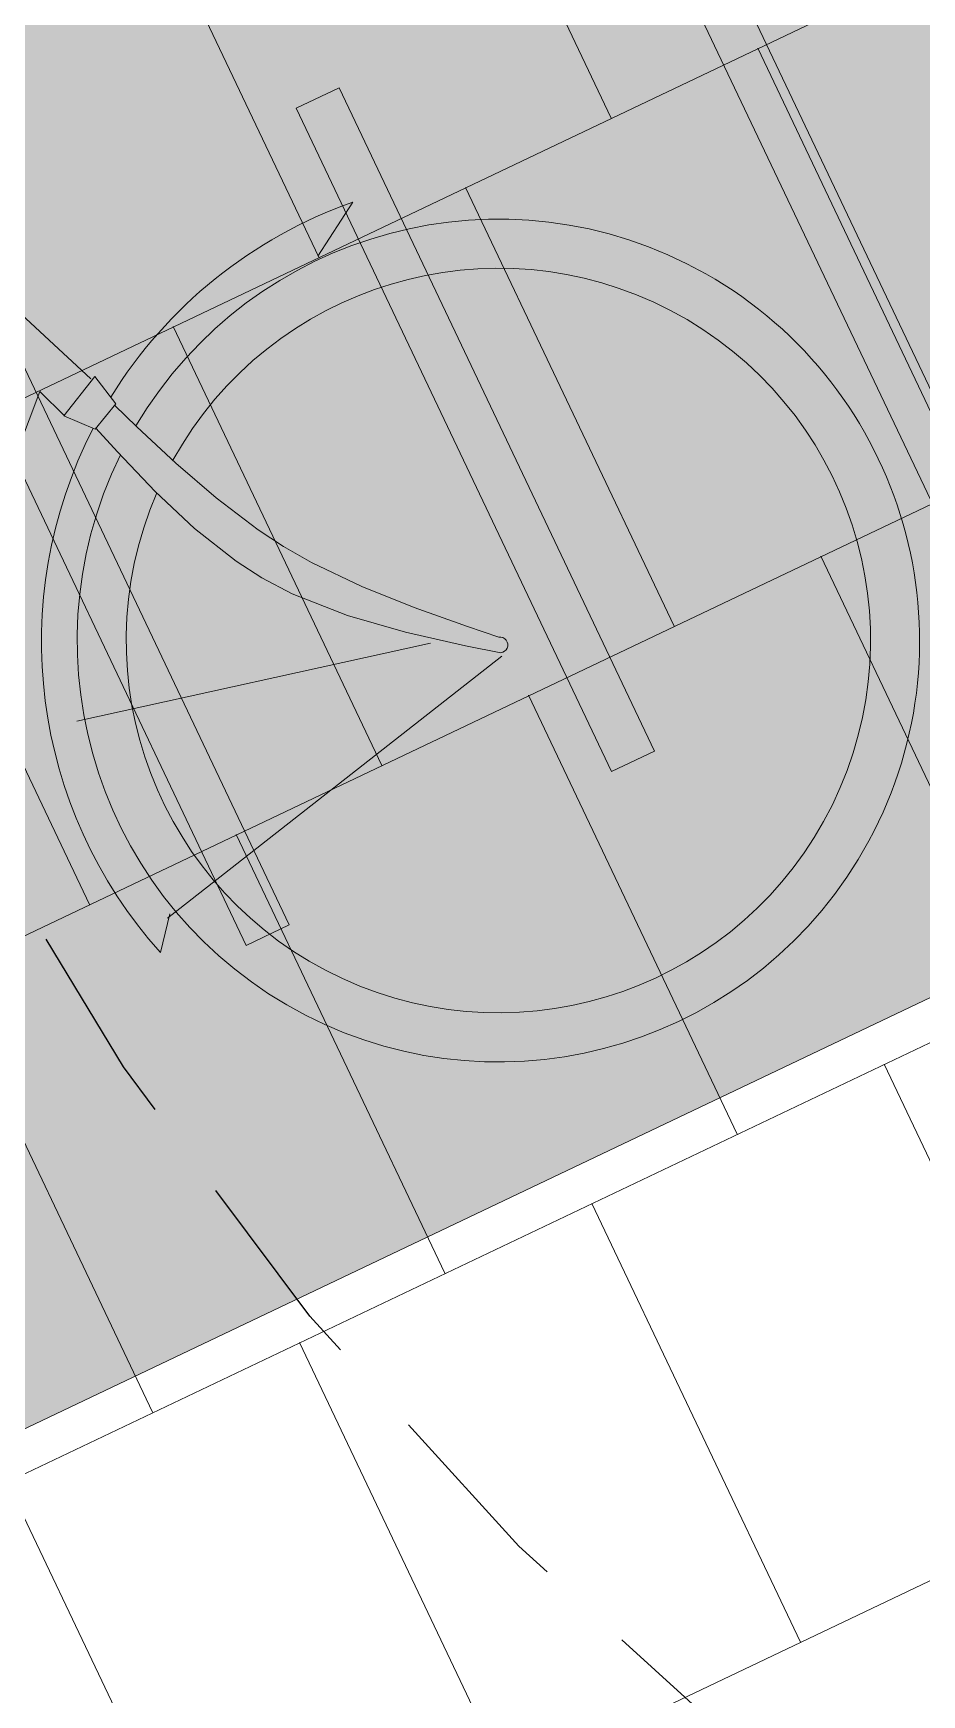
# Model space of a CAD drawing. Header units: metres. Extents: x 678805 to 1359287, y 2747329 to 5497370.
# Drawn here: x 680006.878 to 680007.976, y 2748699.669 to 2748701.721 of the extents above; entities that cross this region are included whole.
import ezdxf

# ---------------------------------------------------------------- set-up
doc = ezdxf.new("R2010")
doc.units = ezdxf.units.M
doc.linetypes.add('XREF_MON_SFT_TREES$0$HIDDEN', pattern=[0.375, 0.25, -0.125])
for name, color, linetype in [('00_XREF_MON_HSC_PAVEMENT', 7, 'Continuous'), ('00_XREF_TWQ_BUILDINGS', 7, 'Continuous'), ('00_XREF_TWQ_SFT_TREES', 7, 'Continuous'), ('XREF_MON_SFT_TREES$0$SL_TREE_CANOPY', 251, 'XREF_MON_SFT_TREES$0$HIDDEN')]:
    doc.layers.add(name, color=color, linetype=linetype)
doc.layers.add('XREF_MON_HSC_FURNITURE$0$03-PG-CBIncluded', color=8, linetype='Continuous', lineweight=5)
doc.layers.add('XREF_MON_HSC_PAVEMENT$0$02-L-Joints-Paviment_07_Precast Concrete Blocks 60X40', color=7, linetype='Continuous', lineweight=5, true_color=0x999999)
doc.layers.add('XREF_MON_HSC_PAVEMENT$0$03-TR-Pavement_07_Precast Concrete Blocks 60X40', color=7, linetype='Continuous', lineweight=5, true_color=0x999999)
doc.layers.add('XREF_MON_SFT_TREES$0$SL_TREE_PROSOPIS_CINERARIA', color=7, linetype='Continuous', true_color=0x5f7f00)
doc.layers.get('XREF_MON_SFT_TREES$0$SL_TREE_PROSOPIS_CINERARIA').off()

# ---------------------------------------------------------------- blocks, each defined once
blk = doc.blocks.new('XREF_MON_SFT_TREES$0$Prosopis_cineraria')
at = {"layer": 'XREF_MON_SFT_TREES$0$SL_TREE_CANOPY', "linetype": 'XREF_MON_SFT_TREES$0$HIDDEN'}
blk.add_circle((0, 0), 4, dxfattribs=at)
blk = doc.blocks.new('XREF_MON_SFT_TREES')
at = {"layer": 'XREF_MON_SFT_TREES$0$SL_TREE_PROSOPIS_CINERARIA', "rotation": 25.44812939262281}
blk.add_blockref('XREF_MON_SFT_TREES$0$Prosopis_cineraria', (680010.3068, 2748702.681), dxfattribs=at)
blk = doc.blocks.new('XREF_MON_HSC_PAVEMENT')
at = {"layer": 'XREF_MON_HSC_PAVEMENT$0$02-L-Joints-Paviment_07_Precast Concrete Blocks 60X40'}
for points in [[(680007.5924, 2748701.6163), (680007.3345, 2748702.1583)], [(680007.2312, 2748701.4445), (680006.9733, 2748701.9864)], [(680008.0316, 2748701.1606), (680007.7738, 2748701.7025)], [(680007.6705, 2748700.9887), (680007.4126, 2748701.5307)], [(680007.3093, 2748700.8169), (680007.0514, 2748701.3588)], [(680006.9481, 2748700.645), (680006.6902, 2748701.1869)], [(680008.1095, 2748700.5335), (680007.8516, 2748701.0754)], [(680007.7483, 2748700.3616), (680007.4904, 2748700.9035)], [(680007.3871, 2748700.1897), (680007.1292, 2748700.7317)], [(680007.0259, 2748700.0179), (680006.7681, 2748700.5598)], [(680008.1876, 2748699.9059), (680007.9297, 2748700.4478)], [(680007.8264, 2748699.734), (680007.5685, 2748700.2759)], [(680007.4652, 2748699.5621), (680007.2073, 2748700.1041)], [(680007.104, 2748699.3903), (680006.8461, 2748699.9322)]]:
    blk.add_lwpolyline(points, dxfattribs=at)
at = {"layer": 'XREF_MON_HSC_PAVEMENT$0$03-TR-Pavement_07_Precast Concrete Blocks 60X40'}
for points in [[(680021.835, 2748707.0644), (679976.9243, 2748685.693)], [(680022.1094, 2748706.5305), (679937.2934, 2748666.1696)], [(680009.4047, 2748702.4782), (680003.6271, 2748699.7289)], [(680009.6625, 2748701.9364), (680003.8849, 2748699.1871)]]:
    blk.add_lwpolyline(points, dxfattribs=at)
blk = doc.blocks.new('XREF_MON_HSC_FURNITURE$0$Bicycle rack')
at = {"true_color": 0xfcfcfc}
h = blk.add_hatch(color=7, dxfattribs=at)
h.dxf.hatch_style = 1
h.paths.add_polyline_path([(3659.3427, 29.6215), (3659.3427, 34.4316), (3657.5927, 34.4316), (3657.5927, 29.6215)])
at = {"color": 253}
for p, q in [((3658.1491, 32.8864), (3658.1907, 32.8187)), ((3658.6832, 32.7891), (3658.7116, 32.8184)), ((3658.7036, 32.7767), (3658.7302, 32.8122)), ((3658.7343, 32.8117), (3658.8489, 32.2994)), ((3658.6337, 32.7395), (3658.6832, 32.7891)), ((3658.6567, 32.7168), (3658.7036, 32.7767)), ((3658.5815, 32.3029), (3658.6822, 32.7388)), ((3658.5825, 32.6923), (3658.6337, 32.7395)), ((3658.6072, 32.6607), (3658.6567, 32.7168)), ((3658.5288, 32.649), (3658.5825, 32.6923)), ((3658.4961, 32.6263), (3658.5288, 32.649)), ((3658.5534, 32.6107), (3658.6072, 32.6607)), ((3658.464, 32.6068), (3658.4961, 32.6263)), ((3658.5196, 32.5854), (3658.5534, 32.6107)), ((3658.4062, 32.5769), (3658.464, 32.6068)), ((3658.3462, 32.5504), (3658.4062, 32.5769)), ((3658.4876, 32.5656), (3658.5196, 32.5854)), ((3658.2848, 32.5261), (3658.3462, 32.5504)), ((3658.4288, 32.5365), (3658.4876, 32.5656)), ((3658.2489, 32.5124), (3658.2848, 32.5261)), ((3658.3667, 32.5123), (3658.4288, 32.5365)), ((3658.2064, 32.5061), (3658.248, 32.5147)), ((3658.2341, 32.4505), (3658.2064, 32.5061)), ((3658.248, 32.5147), (3658.2654, 32.4783)), ((3658.3025, 32.4911), (3658.3667, 32.5123)), ((3658.0262, 32.4281), (3658.2068, 32.5)), ((3658.2648, 32.4795), (3658.3025, 32.4911)), ((3658.6666, 31.9434), (3658.1942, 32.4366)), ((3658.8837, 32.2734), (3658.8454, 32.3046))]:
    blk.add_line(p, q, dxfattribs=at)
for p, q in [((3658.2654, 32.4783), (3658.2341, 32.4505)), ((3658.1942, 32.4366), (3658.2346, 32.4514))]:
    blk.add_line(p, q)
for points in [[(3659.3427, 29.6215), (3659.3427, 34.4316), (3657.5927, 34.4316), (3657.5927, 29.6215)], [(3658.0141, 33.3729), (3658.0141, 33.4316), (3658.9213, 33.4316), (3658.9213, 33.3729)], [(3658.0141, 32.8729), (3658.0141, 32.9316), (3658.9213, 32.9316), (3658.9213, 32.8729)], [(3658.0141, 32.3729), (3658.0141, 32.4316), (3658.9213, 32.4316), (3658.9213, 32.3729)]]:
    blk.add_lwpolyline(points, close=True)
for centre, radius, start, end in [((3658.7152, 32.816), 0.5204, 218.4008, 213.9272), ((3658.7152, 32.816), 0.4598, 221.1773, 215.587), ((3658.721, 32.825), 0.5752, 173.8778, 212.896), ((3658.7209, 32.8153), 0.0098, 341.5653, 161.5653), ((3658.721, 32.825), 0.5752, 217.2789, 286.4312)]:
    blk.add_arc(centre, radius, start, end, dxfattribs=at)
blk = doc.blocks.new('XREF_MON_HSC_FURNITURE')
at = {"layer": 'XREF_MON_HSC_FURNITURE$0$03-PG-CBIncluded', "rotation": 295.4480512316449}
blk.add_blockref('XREF_MON_HSC_FURNITURE$0$Bicycle rack', (678405.6984, 2751990.5995), dxfattribs=at)

msp = doc.modelspace()

# ---------------------------------------------------------------- block references
at = {"layer": '00_XREF_MON_HSC_PAVEMENT'}
msp.add_blockref('XREF_MON_HSC_PAVEMENT', (0, 0), dxfattribs=at)
at = {"layer": '00_XREF_TWQ_BUILDINGS'}
msp.add_blockref('XREF_MON_HSC_FURNITURE', (0, 0), dxfattribs=at)
at = {"layer": '00_XREF_TWQ_SFT_TREES'}
msp.add_blockref('XREF_MON_SFT_TREES', (0, 0), dxfattribs=at)

doc.saveas('drawing.dxf')
